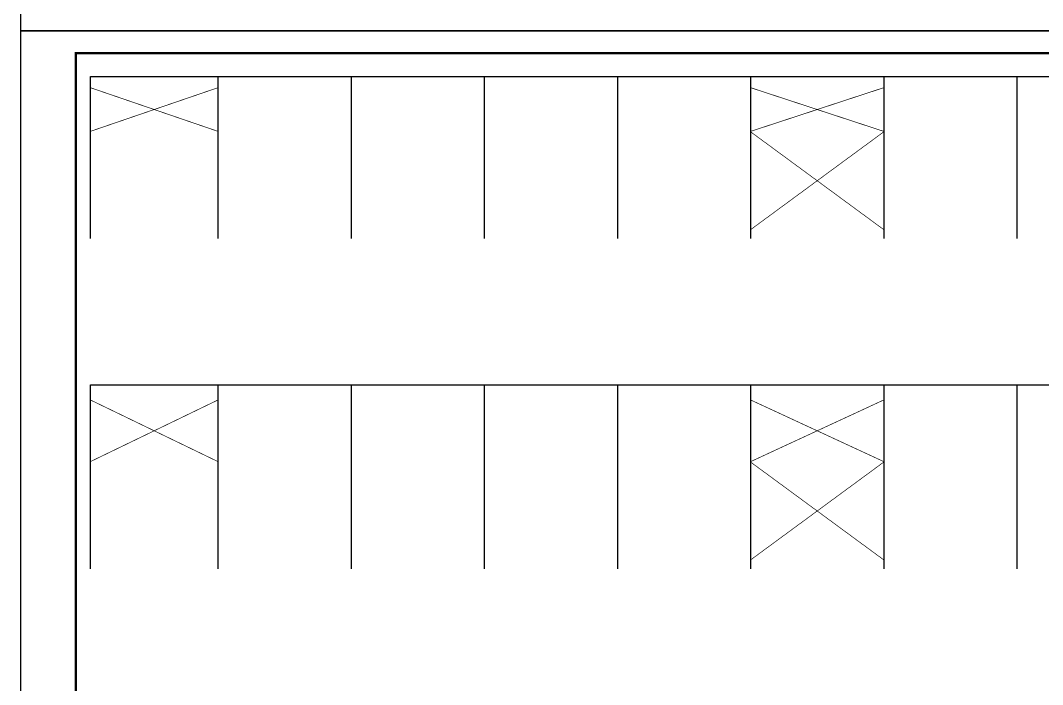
# Model space of a CAD drawing. Extents: x 3335981 to 3441081, y -1122115 to -866695.
# Drawn here: x 3335981 to 3382037, y -1092178 to -1062240 of the extents above; entities that cross this region are included whole.
import ezdxf

# ---------------------------------------------------------------- set-up
doc = ezdxf.new("R2010")
doc.units = 0
doc.header["$LTSCALE"] = 1000
doc.header["$MEASUREMENT"] = 0
doc.layers.get('0').update_dxf_attribs({"color": 2})
doc.layers.add('PUB_TITLE', color=4, linetype='Continuous')

# ---------------------------------------------------------------- blocks, each defined once
blk = doc.blocks.new('*U185')
at = {"linetype": 'ByBlock', "lineweight": 30, "ltscale": 0.01}
for p, q in [((-3000, 3650), (3000, 3650)), ((3000, 3650), (3000, -3650))]:
    blk.add_line(p, q, dxfattribs=at)
blk = doc.blocks.new('*U186')
at = {"color": 0, "linetype": 'ByBlock', "lineweight": -2, "transparency": 16777216}
for p in [(0, 0), (6000, 0), (12000, 0), (18000, 0), (24000, 0), (30000, 0), (36000, 0)]:
    blk.add_blockref('*U185', p, dxfattribs=at)

msp = doc.modelspace()

# ---------------------------------------------------------------- linework, layer by layer
at = {"linetype": 'ByBlock', "lineweight": 30, "ltscale": 0.01}
for p, q in [((3339133, -1072071), (3339133, -1064771)), ((3339133, -1064771), (3344883, -1064771)), ((3344883, -1064771), (3344883, -1072071)), ((3339133, -1086958), (3339133, -1078668)), ((3339133, -1078668), (3344883, -1078668)), ((3344883, -1078668), (3344883, -1086958)), ((3344883, -1078668), (3350883, -1078668)), ((3350883, -1078668), (3350883, -1086958)), ((3350883, -1078668), (3356883, -1078668)), ((3356883, -1078668), (3356883, -1086958)), ((3356883, -1078668), (3362883, -1078668)), ((3362883, -1078668), (3362883, -1086958)), ((3362883, -1078668), (3368883, -1078668)), ((3368883, -1078668), (3368883, -1086958)), ((3368883, -1078668), (3374883, -1078668)), ((3374883, -1078668), (3374883, -1086958)), ((3374883, -1078668), (3380883, -1078668)), ((3380883, -1078668), (3380883, -1086958)), ((3380883, -1078668), (3386883, -1078668))]:
    msp.add_line(p, q, dxfattribs=at)
at = {"linetype": 'ByBlock', "ltscale": 0.01, "const_width": 30}
for points in [[(3339133, -1065271), (3344883, -1067241)], [(3344883, -1065271), (3339133, -1067241)], [(3368883, -1065271), (3374883, -1067241)], [(3374883, -1065271), (3368883, -1067241)], [(3374883, -1067261), (3368883, -1071671)], [(3368883, -1067261), (3374883, -1071671)], [(3339133, -1079348), (3344883, -1082128)], [(3344883, -1079348), (3339133, -1082128)], [(3368883, -1079348), (3374883, -1082128)], [(3374883, -1079348), (3368883, -1082128)], [(3374883, -1082148), (3368883, -1086558)], [(3368883, -1082148), (3374883, -1086558)]]:
    msp.add_lwpolyline(points, dxfattribs=at)
at = {"layer": 'PUB_TITLE', "linetype": 'ByBlock'}
for points in [[(3335981, -1062715), (3441081, -1062715), (3441081, -1003315), (3335981, -1003315)], [(3335981, -1122115), (3441081, -1122115), (3441081, -1062715), (3335981, -1062715)]]:
    msp.add_lwpolyline(points, close=True, dxfattribs=at)
at = {"layer": 'PUB_TITLE', "linetype": 'ByBlock', "const_width": 100}
msp.add_lwpolyline([(3338481, -1121115), (3440081, -1121115), (3440081, -1063715), (3338481, -1063715)], close=True, dxfattribs=at)

# ---------------------------------------------------------------- block references
at = {"linetype": 'ByBlock'}
msp.add_blockref('*U186', (3347883, -1068421), dxfattribs=at)

doc.saveas('drawing.dxf')
